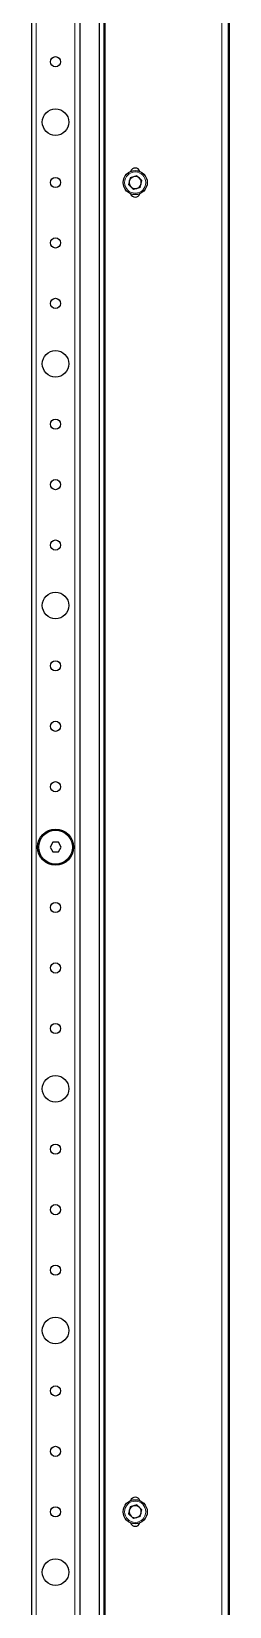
# Model space of a CAD drawing. Header units: millimetres. Extents: x -1685 to 3654, y -1920 to 1219.
# Drawn here: x -622 to -539, y -428 to 223 of the extents above; entities that cross this region are included whole.
import ezdxf

# ---------------------------------------------------------------- set-up
doc = ezdxf.new("R2010")
doc.units = ezdxf.units.MM

msp = doc.modelspace()

# ---------------------------------------------------------------- linework, layer by layer
at = {"color": 7, "linetype": 'Continuous', "lineweight": 25}
for p, q in [((-593.59, 827.33), (-593.59, -1055.67)), ((-591.59, 827.33), (-591.59, -1055.67)), ((-540.09, 817.62), (-540.09, -1045.95)), ((-621.59, 803.33), (-621.59, -1031.67)), ((-601.59, 803.33), (-601.59, -1031.67)), ((-577.9, 163.65), (-580.68, 162.83)), ((-577.9, 163.65), (-575.8, 161.65)), ((-580.68, 162.83), (-581.37, 160.02)), ((-579.27, 158.01), (-581.37, 160.02)), ((-576.49, 158.83), (-579.27, 158.01)), ((-576.49, 158.83), (-575.8, 161.65)), ((-612.74, -112.17), (-613.89, -114.17)), ((-613.89, -114.17), (-612.74, -116.17)), ((-610.43, -112.17), (-612.74, -112.17)), ((-612.74, -116.17), (-610.43, -116.17)), ((-609.28, -114.17), (-610.43, -112.17)), ((-610.43, -116.17), (-609.28, -114.17)), ((-580.68, -387.17), (-581.37, -389.98)), ((-579.27, -391.99), (-581.37, -389.98)), ((-577.9, -386.35), (-580.68, -387.17)), ((-577.9, -386.35), (-575.8, -388.35)), ((-576.49, -391.17), (-575.8, -388.35)), ((-576.49, -391.17), (-579.27, -391.99))]:
    msp.add_line(p, q, dxfattribs=at)
at = {"color": 8, "linetype": 'Continuous', "lineweight": 18}
for p, q in [((-590.99, -1055.67), (-590.99, 827.33)), ((-539.49, -1046.99), (-539.49, 818.66)), ((-542.69, 813.11), (-542.69, -1041.45)), ((-619.59, 803.33), (-619.59, -1031.67)), ((-603.59, 803.33), (-603.59, -1031.67))]:
    msp.add_line(p, q, dxfattribs=at)
at = {"color": 7, "linetype": 'Continuous', "lineweight": 25}
for centre, radius in [((-611.59, 210.83), 2.1), ((-611.59, 185.83), 5.5), ((-611.59, 160.83), 2.1), ((-578.59, 160.83), 5), ((-611.59, 135.83), 2.1), ((-611.59, 110.83), 2.1), ((-611.59, 85.83), 5.5), ((-611.59, 60.83), 2.1), ((-611.59, 35.83), 2.1), ((-611.59, 10.83), 2.1), ((-611.59, -14.17), 5.5), ((-611.59, -39.17), 2.1), ((-611.59, -64.17), 2.1), ((-611.59, -89.17), 2.1), ((-611.59, -114.17), 7.5), ((-611.59, -114.17), 7), ((-611.59, -139.17), 2.1), ((-611.59, -164.17), 2.1), ((-611.59, -189.17), 2.1), ((-611.59, -214.17), 5.5), ((-611.59, -239.17), 2.1), ((-611.59, -264.17), 2.1), ((-611.59, -289.17), 2.1), ((-611.59, -314.17), 5.5), ((-611.59, -339.17), 2.1), ((-611.59, -364.17), 2.1), ((-578.59, -389.17), 5), ((-611.59, -389.17), 2.1), ((-611.59, -414.17), 5.5)]:
    msp.add_circle(centre, radius, dxfattribs=at)
at = {"color": 8, "linetype": 'Continuous', "lineweight": 18}
for centre in [(-578.59, 160.83), (-578.59, -389.17)]:
    msp.add_circle(centre, 4.4, dxfattribs=at)
at = {"color": 7, "linetype": 'Continuous', "lineweight": 25}
for centre, radius, start, end in [((-578.59, 160.83), 2.51, 106.35345, 166.35345), ((-578.59, 164.83), 2, 18.20996, 161.79004), ((-578.59, 160.83), 2.51, 46.35345, 106.35345), ((-578.59, 160.83), 2.51, 166.35345, 226.35345), ((-578.59, 160.83), 2.51, 226.35345, 286.35345), ((-578.59, 160.83), 2.51, 286.35345, 346.35345), ((-578.59, 160.83), 2.51, 346.35345, 46.35345), ((-578.59, 156.83), 2, 198.20996, 341.79004), ((-578.59, -385.17), 2, 18.20996, 161.79004), ((-578.59, -389.17), 2.51, 166.35345, 226.35345), ((-578.59, -389.17), 2.51, 106.35345, 166.35345), ((-578.59, -389.17), 2.51, 226.35345, 286.35345), ((-578.59, -389.17), 2.51, 46.35345, 106.35345), ((-578.59, -389.17), 2.51, 286.35345, 346.35345), ((-578.59, -389.17), 2.51, 346.35345, 46.35345), ((-578.59, -393.17), 2, 198.20996, 341.79004)]:
    msp.add_arc(centre, radius, start, end, dxfattribs=at)

doc.saveas('drawing.dxf')
